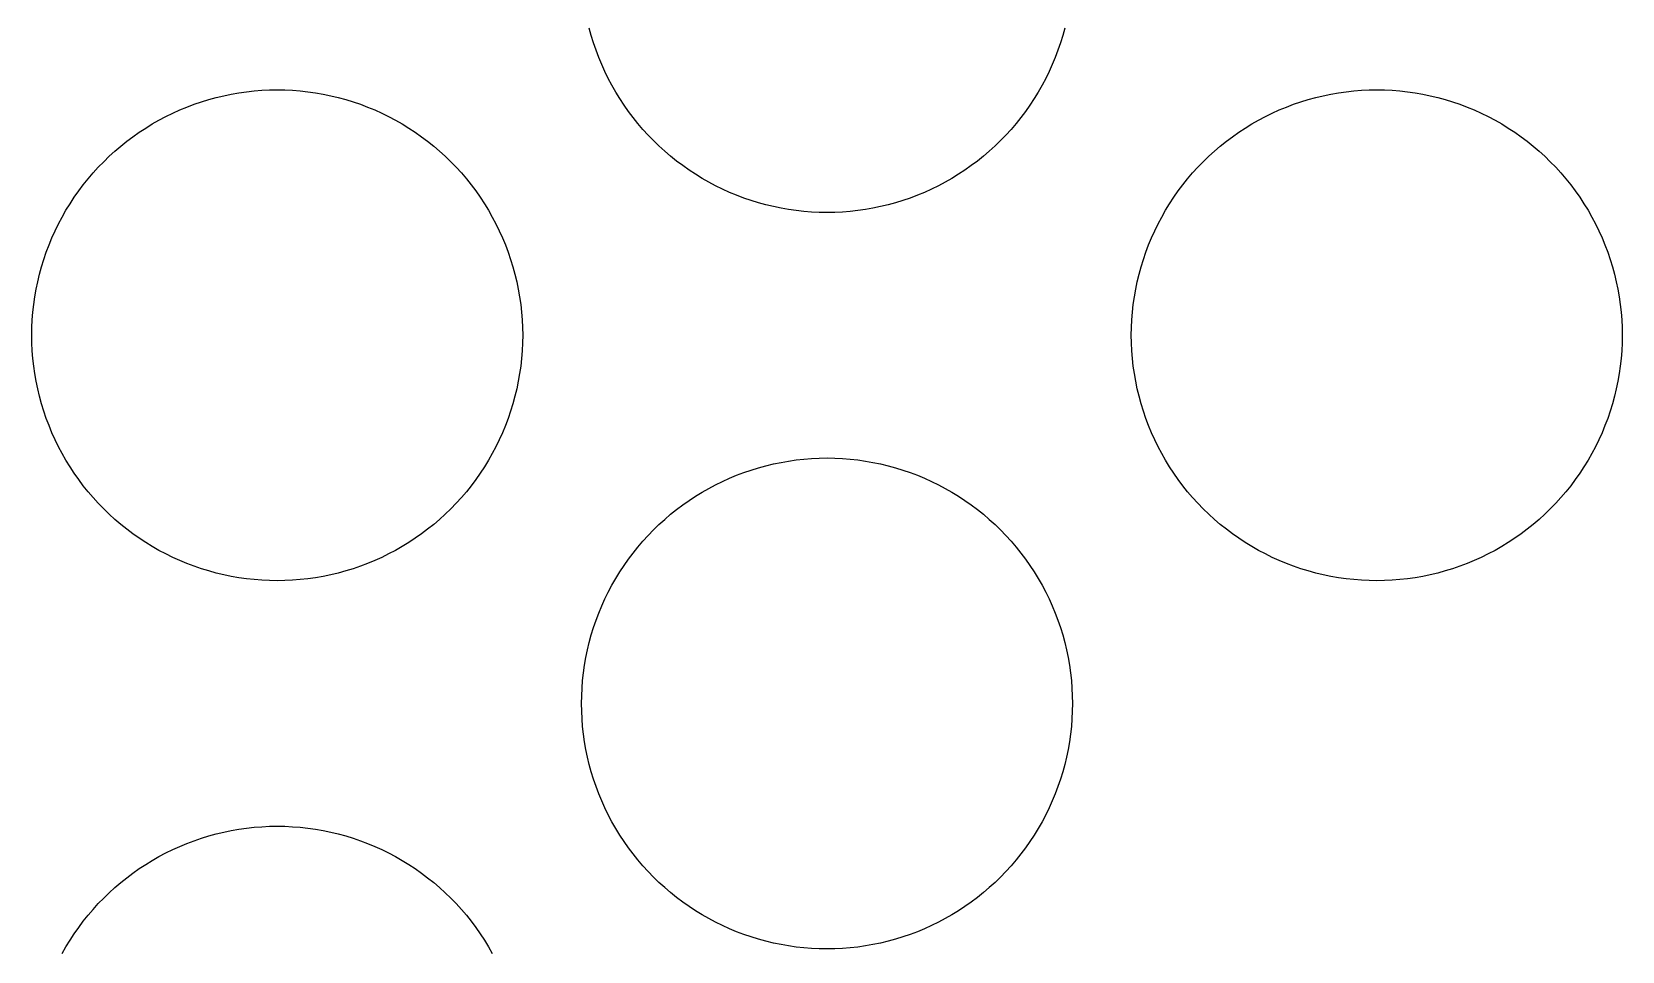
# Model space of a CAD drawing. Header units: metres. Extents: x 0 to 110, y 0 to 146.
# Drawn here: x 24.4 to 56.8, y 34.95 to 53.68 of the extents above; entities that cross this region are included whole.
import ezdxf

# ---------------------------------------------------------------- set-up
doc = ezdxf.new("R2010")
doc.units = ezdxf.units.M

msp = doc.modelspace()

# ---------------------------------------------------------------- linework, layer by layer
for p, q in [((35.7985, 53.6051), (35.7571, 53.7566)), ((35.8447, 53.4549), (35.7985, 53.6051)), ((45.4015, 53.6051), (45.3553, 53.4549)), ((45.4429, 53.7566), (45.4015, 53.6051)), ((35.8956, 53.3063), (35.8447, 53.4549)), ((35.9511, 53.1594), (35.8956, 53.3063)), ((36.0112, 53.0143), (35.9511, 53.1594)), ((45.2489, 53.1594), (45.1888, 53.0143)), ((45.3044, 53.3063), (45.2489, 53.1594)), ((45.3553, 53.4549), (45.3044, 53.3063)), ((36.0759, 52.8711), (36.0112, 53.0143)), ((36.145, 52.7301), (36.0759, 52.8711)), ((45.1241, 52.8711), (45.055, 52.7301)), ((45.1888, 53.0143), (45.1241, 52.8711)), ((28.9295, 52.4778), (29.0861, 52.4901)), ((29.0861, 52.4901), (29.243, 52.4975)), ((29.243, 52.4975), (29.4, 52.5)), ((29.4, 52.5), (29.5571, 52.4975)), ((29.5571, 52.4975), (29.714, 52.4901)), ((29.714, 52.4901), (29.8705, 52.4778)), ((36.2185, 52.5912), (36.145, 52.7301)), ((36.2963, 52.4548), (36.2185, 52.5912)), ((44.9815, 52.5912), (44.9037, 52.4548)), ((45.055, 52.7301), (44.9815, 52.5912)), ((51.3295, 52.4778), (51.486, 52.4901)), ((51.486, 52.4901), (51.6429, 52.4975)), ((51.6429, 52.4975), (51.8, 52.5)), ((51.8, 52.5), (51.957, 52.4975)), ((51.957, 52.4975), (52.1139, 52.4901)), ((52.1139, 52.4901), (52.2705, 52.4778)), ((27.5594, 52.1489), (27.7063, 52.2044)), ((27.7063, 52.2044), (27.8549, 52.2553)), ((27.8549, 52.2553), (28.0051, 52.3015)), ((28.0051, 52.3015), (28.1566, 52.3429)), ((28.1566, 52.3429), (28.3093, 52.3796)), ((28.3093, 52.3796), (28.4631, 52.4114)), ((28.4631, 52.4114), (28.6178, 52.4384)), ((28.6178, 52.4384), (28.7733, 52.4606)), ((28.7733, 52.4606), (28.9295, 52.4778)), ((29.8705, 52.4778), (30.0267, 52.4606)), ((30.0267, 52.4606), (30.1822, 52.4384)), ((30.1822, 52.4384), (30.3369, 52.4114)), ((30.3369, 52.4114), (30.4907, 52.3796)), ((30.4907, 52.3796), (30.6435, 52.3429)), ((30.6435, 52.3429), (30.795, 52.3015)), ((30.795, 52.3015), (30.9451, 52.2553)), ((30.9451, 52.2553), (31.0937, 52.2044)), ((31.0937, 52.2044), (31.2406, 52.1489)), ((36.3784, 52.3209), (36.2963, 52.4548)), ((36.4646, 52.1896), (36.3784, 52.3209)), ((36.5549, 52.0611), (36.4646, 52.1896)), ((44.7354, 52.1896), (44.6451, 52.0611)), ((44.8216, 52.3209), (44.7354, 52.1896)), ((44.9037, 52.4548), (44.8216, 52.3209)), ((49.9594, 52.1489), (50.1063, 52.2044)), ((50.1063, 52.2044), (50.2549, 52.2553)), ((50.2549, 52.2553), (50.405, 52.3015)), ((50.405, 52.3015), (50.5565, 52.3429)), ((50.5565, 52.3429), (50.7093, 52.3796)), ((50.7093, 52.3796), (50.8631, 52.4114)), ((50.8631, 52.4114), (51.0178, 52.4384)), ((51.0178, 52.4384), (51.1733, 52.4606)), ((51.1733, 52.4606), (51.3295, 52.4778)), ((52.2705, 52.4778), (52.4267, 52.4606)), ((52.4267, 52.4606), (52.5822, 52.4384)), ((52.5822, 52.4384), (52.7369, 52.4114)), ((52.7369, 52.4114), (52.8907, 52.3796)), ((52.8907, 52.3796), (53.0434, 52.3429)), ((53.0434, 52.3429), (53.1949, 52.3015)), ((53.1949, 52.3015), (53.3451, 52.2553)), ((53.3451, 52.2553), (53.4937, 52.2044)), ((53.4937, 52.2044), (53.6406, 52.1489)), ((26.8548, 51.8037), (26.9912, 51.8815)), ((26.9912, 51.8815), (27.1301, 51.955)), ((27.1301, 51.955), (27.2711, 52.0241)), ((27.2711, 52.0241), (27.4143, 52.0888)), ((27.4143, 52.0888), (27.5594, 52.1489)), ((31.2406, 52.1489), (31.3857, 52.0888)), ((31.3857, 52.0888), (31.5289, 52.0241)), ((31.5289, 52.0241), (31.67, 51.955)), ((31.67, 51.955), (31.8088, 51.8815)), ((31.8088, 51.8815), (31.9452, 51.8037)), ((36.6492, 51.9355), (36.5549, 52.0611)), ((36.7474, 51.8129), (36.6492, 51.9355)), ((44.5508, 51.9355), (44.4526, 51.8129)), ((44.6451, 52.0611), (44.5508, 51.9355)), ((49.2548, 51.8037), (49.3912, 51.8815)), ((49.3912, 51.8815), (49.53, 51.955)), ((49.53, 51.955), (49.6711, 52.0241)), ((49.6711, 52.0241), (49.8143, 52.0888)), ((49.8143, 52.0888), (49.9594, 52.1489)), ((53.6406, 52.1489), (53.7857, 52.0888)), ((53.7857, 52.0888), (53.9289, 52.0241)), ((53.9289, 52.0241), (54.0699, 51.955)), ((54.0699, 51.955), (54.2088, 51.8815)), ((54.2088, 51.8815), (54.3452, 51.8037)), ((26.3355, 51.4508), (26.4611, 51.5451)), ((26.4611, 51.5451), (26.5896, 51.6354)), ((26.5896, 51.6354), (26.7209, 51.7216)), ((26.7209, 51.7216), (26.8548, 51.8037)), ((31.9452, 51.8037), (32.0791, 51.7216)), ((32.0791, 51.7216), (32.2104, 51.6354)), ((32.2104, 51.6354), (32.3389, 51.5451)), ((32.3389, 51.5451), (32.4645, 51.4508)), ((36.8494, 51.6935), (36.7474, 51.8129)), ((36.9552, 51.5773), (36.8494, 51.6935)), ((37.0645, 51.4645), (36.9552, 51.5773)), ((44.2448, 51.5773), (44.1355, 51.4645)), ((44.3505, 51.6935), (44.2448, 51.5773)), ((44.4526, 51.8129), (44.3505, 51.6935)), ((48.7355, 51.4508), (48.8611, 51.5451)), ((48.8611, 51.5451), (48.9896, 51.6354)), ((48.9896, 51.6354), (49.1209, 51.7216)), ((49.1209, 51.7216), (49.2548, 51.8037)), ((54.3452, 51.8037), (54.4791, 51.7216)), ((54.4791, 51.7216), (54.6104, 51.6354)), ((54.6104, 51.6354), (54.7389, 51.5451)), ((54.7389, 51.5451), (54.8645, 51.4508)), ((25.9773, 51.1449), (26.0934, 51.2506)), ((26.0934, 51.2506), (26.2129, 51.3526)), ((26.2129, 51.3526), (26.3355, 51.4508)), ((32.4645, 51.4508), (32.5871, 51.3526)), ((32.5871, 51.3526), (32.7066, 51.2506)), ((32.7066, 51.2506), (32.8227, 51.1449)), ((37.1773, 51.3552), (37.0645, 51.4645)), ((37.2934, 51.2495), (37.1773, 51.3552)), ((37.4129, 51.1474), (37.2934, 51.2495)), ((43.9066, 51.2495), (43.7871, 51.1474)), ((44.0227, 51.3552), (43.9066, 51.2495)), ((44.1355, 51.4645), (44.0227, 51.3552)), ((48.3773, 51.1449), (48.4934, 51.2506)), ((48.4934, 51.2506), (48.6129, 51.3526)), ((48.6129, 51.3526), (48.7355, 51.4508)), ((54.8645, 51.4508), (54.9871, 51.3526)), ((54.9871, 51.3526), (55.1066, 51.2506)), ((55.1066, 51.2506), (55.2227, 51.1449)), ((25.6495, 50.8066), (25.7552, 50.9227)), ((25.7552, 50.9227), (25.8645, 51.0355)), ((25.8645, 51.0355), (25.9773, 51.1449)), ((32.8227, 51.1449), (32.9355, 51.0355)), ((32.9355, 51.0355), (33.0448, 50.9227)), ((33.0448, 50.9227), (33.1506, 50.8066)), ((37.5355, 51.0492), (37.4129, 51.1474)), ((37.6611, 50.9549), (37.5355, 51.0492)), ((37.7896, 50.8646), (37.6611, 50.9549)), ((43.5389, 50.9549), (43.4104, 50.8646)), ((43.6645, 51.0492), (43.5389, 50.9549)), ((43.7871, 51.1474), (43.6645, 51.0492)), ((48.0494, 50.8066), (48.1552, 50.9227)), ((48.1552, 50.9227), (48.2645, 51.0355)), ((48.2645, 51.0355), (48.3773, 51.1449)), ((55.2227, 51.1449), (55.3355, 51.0355)), ((55.3355, 51.0355), (55.4448, 50.9227)), ((55.4448, 50.9227), (55.5506, 50.8066)), ((25.3549, 50.4389), (25.4492, 50.5645)), ((25.4492, 50.5645), (25.5474, 50.6871)), ((25.5474, 50.6871), (25.6495, 50.8066)), ((33.1506, 50.8066), (33.2526, 50.6871)), ((33.2526, 50.6871), (33.3508, 50.5645)), ((33.3508, 50.5645), (33.4451, 50.4389)), ((37.9209, 50.7784), (37.7896, 50.8646)), ((38.0548, 50.6963), (37.9209, 50.7784)), ((38.1912, 50.6185), (38.0548, 50.6963)), ((38.33, 50.545), (38.1912, 50.6185)), ((38.4711, 50.4759), (38.33, 50.545)), ((42.8699, 50.545), (42.7289, 50.4759)), ((43.0088, 50.6185), (42.8699, 50.545)), ((43.1452, 50.6963), (43.0088, 50.6185)), ((43.2791, 50.7784), (43.1452, 50.6963)), ((43.4104, 50.8646), (43.2791, 50.7784)), ((47.7549, 50.4389), (47.8492, 50.5645)), ((47.8492, 50.5645), (47.9474, 50.6871)), ((47.9474, 50.6871), (48.0494, 50.8066)), ((55.5506, 50.8066), (55.6526, 50.6871)), ((55.6526, 50.6871), (55.7508, 50.5645)), ((55.7508, 50.5645), (55.8451, 50.4389)), ((25.1784, 50.1791), (25.2646, 50.3104)), ((25.2646, 50.3104), (25.3549, 50.4389)), ((33.4451, 50.4389), (33.5354, 50.3104)), ((33.5354, 50.3104), (33.6216, 50.1791)), ((38.6143, 50.4112), (38.4711, 50.4759)), ((38.7594, 50.3511), (38.6143, 50.4112)), ((38.9063, 50.2956), (38.7594, 50.3511)), ((39.0549, 50.2447), (38.9063, 50.2956)), ((39.205, 50.1985), (39.0549, 50.2447)), ((42.1451, 50.2447), (41.9949, 50.1985)), ((42.2937, 50.2956), (42.1451, 50.2447)), ((42.4406, 50.3511), (42.2937, 50.2956)), ((42.5857, 50.4112), (42.4406, 50.3511)), ((42.7289, 50.4759), (42.5857, 50.4112)), ((47.5784, 50.1791), (47.6646, 50.3104)), ((47.6646, 50.3104), (47.7549, 50.4389)), ((55.8451, 50.4389), (55.9354, 50.3104)), ((55.9354, 50.3104), (56.0216, 50.1791)), ((24.945, 49.77), (25.0185, 49.9088)), ((25.0185, 49.9088), (25.0963, 50.0452)), ((25.0963, 50.0452), (25.1784, 50.1791)), ((33.6216, 50.1791), (33.7037, 50.0452)), ((33.7037, 50.0452), (33.7815, 49.9088)), ((33.7815, 49.9088), (33.855, 49.77)), ((39.3565, 50.1571), (39.205, 50.1985)), ((39.5093, 50.1204), (39.3565, 50.1571)), ((39.6631, 50.0886), (39.5093, 50.1204)), ((39.8178, 50.0616), (39.6631, 50.0886)), ((39.9733, 50.0394), (39.8178, 50.0616)), ((40.1295, 50.0222), (39.9733, 50.0394)), ((40.286, 50.0099), (40.1295, 50.0222)), ((40.4429, 50.0025), (40.286, 50.0099)), ((40.6, 50), (40.4429, 50.0025)), ((40.757, 50.0025), (40.6, 50)), ((40.9139, 50.0099), (40.757, 50.0025)), ((41.0705, 50.0222), (40.9139, 50.0099)), ((41.2267, 50.0394), (41.0705, 50.0222)), ((41.3822, 50.0616), (41.2267, 50.0394)), ((41.5369, 50.0886), (41.3822, 50.0616)), ((41.6907, 50.1204), (41.5369, 50.0886)), ((41.8434, 50.1571), (41.6907, 50.1204)), ((41.9949, 50.1985), (41.8434, 50.1571)), ((47.345, 49.77), (47.4185, 49.9088)), ((47.4185, 49.9088), (47.4963, 50.0452)), ((47.4963, 50.0452), (47.5784, 50.1791)), ((56.0216, 50.1791), (56.1037, 50.0452)), ((56.1037, 50.0452), (56.1815, 49.9088)), ((56.1815, 49.9088), (56.255, 49.77)), ((24.8112, 49.4857), (24.8759, 49.6289)), ((24.8759, 49.6289), (24.945, 49.77)), ((33.855, 49.77), (33.9241, 49.6289)), ((33.9241, 49.6289), (33.9888, 49.4857)), ((47.2112, 49.4857), (47.2759, 49.6289)), ((47.2759, 49.6289), (47.345, 49.77)), ((56.255, 49.77), (56.3241, 49.6289)), ((56.3241, 49.6289), (56.3888, 49.4857)), ((24.6956, 49.1937), (24.7511, 49.3406)), ((24.7511, 49.3406), (24.8112, 49.4857)), ((33.9888, 49.4857), (34.0489, 49.3406)), ((34.0489, 49.3406), (34.1044, 49.1937)), ((47.0956, 49.1937), (47.1511, 49.3406)), ((47.1511, 49.3406), (47.2112, 49.4857)), ((56.3888, 49.4857), (56.4489, 49.3406)), ((56.4489, 49.3406), (56.5044, 49.1937)), ((24.5985, 48.895), (24.6447, 49.0451)), ((24.6447, 49.0451), (24.6956, 49.1937)), ((34.1044, 49.1937), (34.1553, 49.0451)), ((34.1553, 49.0451), (34.2015, 48.895)), ((46.9985, 48.895), (47.0447, 49.0451)), ((47.0447, 49.0451), (47.0956, 49.1937)), ((56.5044, 49.1937), (56.5553, 49.0451)), ((56.5553, 49.0451), (56.6015, 48.895)), ((24.5204, 48.5907), (24.5571, 48.7435)), ((24.5571, 48.7435), (24.5985, 48.895)), ((34.2015, 48.895), (34.2429, 48.7435)), ((34.2429, 48.7435), (34.2796, 48.5907)), ((46.9204, 48.5907), (46.9571, 48.7435)), ((46.9571, 48.7435), (46.9985, 48.895)), ((56.6015, 48.895), (56.6429, 48.7435)), ((56.6429, 48.7435), (56.6796, 48.5907)), ((24.4394, 48.1267), (24.4616, 48.2822)), ((24.4616, 48.2822), (24.4886, 48.4369)), ((24.4886, 48.4369), (24.5204, 48.5907)), ((34.2796, 48.5907), (34.3114, 48.4369)), ((34.3114, 48.4369), (34.3385, 48.2822)), ((34.3385, 48.2822), (34.3606, 48.1267)), ((46.8394, 48.1267), (46.8616, 48.2822)), ((46.8616, 48.2822), (46.8885, 48.4369)), ((46.8885, 48.4369), (46.9204, 48.5907)), ((56.6796, 48.5907), (56.7114, 48.4369)), ((56.7114, 48.4369), (56.7384, 48.2822)), ((56.7384, 48.2822), (56.7606, 48.1267)), ((24.4099, 47.814), (24.4222, 47.9706)), ((24.4222, 47.9706), (24.4394, 48.1267)), ((34.3606, 48.1267), (34.3778, 47.9706)), ((34.3778, 47.9706), (34.3901, 47.814)), ((46.8099, 47.814), (46.8222, 47.9706)), ((46.8222, 47.9706), (46.8394, 48.1267)), ((56.7606, 48.1267), (56.7778, 47.9706)), ((56.7778, 47.9706), (56.7901, 47.814)), ((24.4, 47.5), (24.4025, 47.6571)), ((24.4025, 47.6571), (24.4099, 47.814)), ((34.3901, 47.814), (34.3975, 47.6571)), ((34.3975, 47.6571), (34.4, 47.5)), ((46.8, 47.5), (46.8025, 47.6571)), ((46.8025, 47.6571), (46.8099, 47.814)), ((56.7901, 47.814), (56.7975, 47.6571)), ((56.7975, 47.6571), (56.8, 47.5)), ((24.4025, 47.343), (24.4, 47.5)), ((24.4099, 47.1861), (24.4025, 47.343)), ((34.3975, 47.343), (34.3901, 47.1861)), ((34.4, 47.5), (34.3975, 47.343)), ((46.8025, 47.343), (46.8, 47.5)), ((46.8099, 47.1861), (46.8025, 47.343)), ((56.7975, 47.343), (56.7901, 47.1861)), ((56.8, 47.5), (56.7975, 47.343)), ((24.4222, 47.0295), (24.4099, 47.1861)), ((24.4394, 46.8733), (24.4222, 47.0295)), ((34.3778, 47.0295), (34.3606, 46.8733)), ((34.3901, 47.1861), (34.3778, 47.0295)), ((46.8222, 47.0295), (46.8099, 47.1861)), ((46.8394, 46.8733), (46.8222, 47.0295)), ((56.7778, 47.0295), (56.7606, 46.8733)), ((56.7901, 47.1861), (56.7778, 47.0295)), ((24.4616, 46.7178), (24.4394, 46.8733)), ((24.4886, 46.5631), (24.4616, 46.7178)), ((34.3385, 46.7178), (34.3114, 46.5631)), ((34.3606, 46.8733), (34.3385, 46.7178)), ((46.8616, 46.7178), (46.8394, 46.8733)), ((46.8885, 46.5631), (46.8616, 46.7178)), ((56.7384, 46.7178), (56.7114, 46.5631)), ((56.7606, 46.8733), (56.7384, 46.7178)), ((24.5204, 46.4093), (24.4886, 46.5631)), ((24.5571, 46.2566), (24.5204, 46.4093)), ((34.2796, 46.4093), (34.2429, 46.2566)), ((34.3114, 46.5631), (34.2796, 46.4093)), ((46.9204, 46.4093), (46.8885, 46.5631)), ((46.9571, 46.2566), (46.9204, 46.4093)), ((56.6796, 46.4093), (56.6429, 46.2566)), ((56.7114, 46.5631), (56.6796, 46.4093)), ((24.5985, 46.1051), (24.5571, 46.2566)), ((24.6447, 45.9549), (24.5985, 46.1051)), ((34.2015, 46.1051), (34.1553, 45.9549)), ((34.2429, 46.2566), (34.2015, 46.1051)), ((46.9985, 46.1051), (46.9571, 46.2566)), ((47.0447, 45.9549), (46.9985, 46.1051)), ((56.6015, 46.1051), (56.5553, 45.9549)), ((56.6429, 46.2566), (56.6015, 46.1051)), ((24.6956, 45.8063), (24.6447, 45.9549)), ((24.7511, 45.6594), (24.6956, 45.8063)), ((34.1044, 45.8063), (34.0489, 45.6594)), ((34.1553, 45.9549), (34.1044, 45.8063)), ((47.0956, 45.8063), (47.0447, 45.9549)), ((47.1511, 45.6594), (47.0956, 45.8063)), ((56.5044, 45.8063), (56.4489, 45.6594)), ((56.5553, 45.9549), (56.5044, 45.8063)), ((24.8112, 45.5143), (24.7511, 45.6594)), ((24.8759, 45.3711), (24.8112, 45.5143)), ((24.945, 45.2301), (24.8759, 45.3711)), ((33.9241, 45.3711), (33.855, 45.2301)), ((33.9888, 45.5143), (33.9241, 45.3711)), ((34.0489, 45.6594), (33.9888, 45.5143)), ((47.2112, 45.5143), (47.1511, 45.6594)), ((47.2759, 45.3711), (47.2112, 45.5143)), ((47.345, 45.2301), (47.2759, 45.3711)), ((56.3241, 45.3711), (56.255, 45.2301)), ((56.3888, 45.5143), (56.3241, 45.3711)), ((56.4489, 45.6594), (56.3888, 45.5143)), ((25.0185, 45.0912), (24.945, 45.2301)), ((25.0963, 44.9548), (25.0185, 45.0912)), ((33.7815, 45.0912), (33.7037, 44.9548)), ((33.855, 45.2301), (33.7815, 45.0912)), ((47.4185, 45.0912), (47.345, 45.2301)), ((47.4963, 44.9548), (47.4185, 45.0912)), ((56.1815, 45.0912), (56.1037, 44.9548)), ((56.255, 45.2301), (56.1815, 45.0912)), ((25.1784, 44.8209), (25.0963, 44.9548)), ((25.2646, 44.6896), (25.1784, 44.8209)), ((33.6216, 44.8209), (33.5354, 44.6896)), ((33.7037, 44.9548), (33.6216, 44.8209)), ((38.9063, 44.7044), (39.0549, 44.7553)), ((39.0549, 44.7553), (39.205, 44.8015)), ((39.205, 44.8015), (39.3565, 44.8429)), ((39.3565, 44.8429), (39.5093, 44.8796)), ((39.5093, 44.8796), (39.6631, 44.9114)), ((39.6631, 44.9114), (39.8178, 44.9384)), ((39.8178, 44.9384), (39.9733, 44.9606)), ((39.9733, 44.9606), (40.1295, 44.9778)), ((40.1295, 44.9778), (40.286, 44.9901)), ((40.286, 44.9901), (40.4429, 44.9975)), ((40.4429, 44.9975), (40.6, 45)), ((40.6, 45), (40.757, 44.9975)), ((40.757, 44.9975), (40.9139, 44.9901)), ((40.9139, 44.9901), (41.0705, 44.9778)), ((41.0705, 44.9778), (41.2267, 44.9606)), ((41.2267, 44.9606), (41.3822, 44.9384)), ((41.3822, 44.9384), (41.5369, 44.9114)), ((41.5369, 44.9114), (41.6907, 44.8796)), ((41.6907, 44.8796), (41.8434, 44.8429)), ((41.8434, 44.8429), (41.9949, 44.8015)), ((41.9949, 44.8015), (42.1451, 44.7553)), ((42.1451, 44.7553), (42.2937, 44.7044)), ((47.5784, 44.8209), (47.4963, 44.9548)), ((47.6646, 44.6896), (47.5784, 44.8209)), ((56.0216, 44.8209), (55.9354, 44.6896)), ((56.1037, 44.9548), (56.0216, 44.8209)), ((25.3549, 44.5611), (25.2646, 44.6896)), ((25.4492, 44.4355), (25.3549, 44.5611)), ((25.5474, 44.3129), (25.4492, 44.4355)), ((33.3508, 44.4355), (33.2526, 44.3129)), ((33.4451, 44.5611), (33.3508, 44.4355)), ((33.5354, 44.6896), (33.4451, 44.5611)), ((38.1912, 44.3815), (38.33, 44.455)), ((38.33, 44.455), (38.4711, 44.5241)), ((38.4711, 44.5241), (38.6143, 44.5888)), ((38.6143, 44.5888), (38.7594, 44.6489)), ((38.7594, 44.6489), (38.9063, 44.7044)), ((42.2937, 44.7044), (42.4406, 44.6489)), ((42.4406, 44.6489), (42.5857, 44.5888)), ((42.5857, 44.5888), (42.7289, 44.5241)), ((42.7289, 44.5241), (42.8699, 44.455)), ((42.8699, 44.455), (43.0088, 44.3815)), ((47.7549, 44.5611), (47.6646, 44.6896)), ((47.8492, 44.4355), (47.7549, 44.5611)), ((47.9474, 44.3129), (47.8492, 44.4355)), ((55.7508, 44.4355), (55.6526, 44.3129)), ((55.8451, 44.5611), (55.7508, 44.4355)), ((55.9354, 44.6896), (55.8451, 44.5611)), ((25.6495, 44.1935), (25.5474, 44.3129)), ((25.7552, 44.0773), (25.6495, 44.1935)), ((25.8645, 43.9645), (25.7552, 44.0773)), ((33.0448, 44.0773), (32.9355, 43.9645)), ((33.1506, 44.1935), (33.0448, 44.0773)), ((33.2526, 44.3129), (33.1506, 44.1935)), ((37.6611, 44.0451), (37.7896, 44.1354)), ((37.7896, 44.1354), (37.9209, 44.2216)), ((37.9209, 44.2216), (38.0548, 44.3037)), ((38.0548, 44.3037), (38.1912, 44.3815)), ((43.0088, 44.3815), (43.1452, 44.3037)), ((43.1452, 44.3037), (43.2791, 44.2216)), ((43.2791, 44.2216), (43.4104, 44.1354)), ((43.4104, 44.1354), (43.5389, 44.0451)), ((48.0494, 44.1935), (47.9474, 44.3129)), ((48.1552, 44.0773), (48.0494, 44.1935)), ((48.2645, 43.9645), (48.1552, 44.0773)), ((55.4448, 44.0773), (55.3355, 43.9645)), ((55.5506, 44.1935), (55.4448, 44.0773)), ((55.6526, 44.3129), (55.5506, 44.1935)), ((25.9773, 43.8552), (25.8645, 43.9645)), ((26.0934, 43.7495), (25.9773, 43.8552)), ((26.2129, 43.6474), (26.0934, 43.7495)), ((32.7066, 43.7495), (32.5871, 43.6474)), ((32.8227, 43.8552), (32.7066, 43.7495)), ((32.9355, 43.9645), (32.8227, 43.8552)), ((37.1773, 43.6449), (37.2934, 43.7506)), ((37.2934, 43.7506), (37.4129, 43.8526)), ((37.4129, 43.8526), (37.5355, 43.9508)), ((37.5355, 43.9508), (37.6611, 44.0451)), ((43.5389, 44.0451), (43.6645, 43.9508)), ((43.6645, 43.9508), (43.7871, 43.8526)), ((43.7871, 43.8526), (43.9066, 43.7506)), ((43.9066, 43.7506), (44.0227, 43.6449)), ((48.3773, 43.8552), (48.2645, 43.9645)), ((48.4934, 43.7495), (48.3773, 43.8552)), ((48.6129, 43.6474), (48.4934, 43.7495)), ((55.1066, 43.7495), (54.9871, 43.6474)), ((55.2227, 43.8552), (55.1066, 43.7495)), ((55.3355, 43.9645), (55.2227, 43.8552)), ((26.3355, 43.5492), (26.2129, 43.6474)), ((26.4611, 43.4549), (26.3355, 43.5492)), ((26.5896, 43.3646), (26.4611, 43.4549)), ((32.3389, 43.4549), (32.2104, 43.3646)), ((32.4645, 43.5492), (32.3389, 43.4549)), ((32.5871, 43.6474), (32.4645, 43.5492)), ((36.8494, 43.3066), (36.9552, 43.4227)), ((36.9552, 43.4227), (37.0645, 43.5355)), ((37.0645, 43.5355), (37.1773, 43.6449)), ((44.0227, 43.6449), (44.1355, 43.5355)), ((44.1355, 43.5355), (44.2448, 43.4227)), ((44.2448, 43.4227), (44.3505, 43.3066)), ((48.7355, 43.5492), (48.6129, 43.6474)), ((48.8611, 43.4549), (48.7355, 43.5492)), ((48.9896, 43.3646), (48.8611, 43.4549)), ((54.7389, 43.4549), (54.6104, 43.3646)), ((54.8645, 43.5492), (54.7389, 43.4549)), ((54.9871, 43.6474), (54.8645, 43.5492)), ((26.7209, 43.2784), (26.5896, 43.3646)), ((26.8548, 43.1963), (26.7209, 43.2784)), ((26.9912, 43.1185), (26.8548, 43.1963)), ((27.1301, 43.045), (26.9912, 43.1185)), ((31.8088, 43.1185), (31.67, 43.045)), ((31.9452, 43.1963), (31.8088, 43.1185)), ((32.0791, 43.2784), (31.9452, 43.1963)), ((32.2104, 43.3646), (32.0791, 43.2784)), ((36.6492, 43.0645), (36.7474, 43.1871)), ((36.7474, 43.1871), (36.8494, 43.3066)), ((44.3505, 43.3066), (44.4526, 43.1871)), ((44.4526, 43.1871), (44.5508, 43.0645)), ((49.1209, 43.2784), (48.9896, 43.3646)), ((49.2548, 43.1963), (49.1209, 43.2784)), ((49.3912, 43.1185), (49.2548, 43.1963)), ((49.53, 43.045), (49.3912, 43.1185)), ((54.2088, 43.1185), (54.0699, 43.045)), ((54.3452, 43.1963), (54.2088, 43.1185)), ((54.4791, 43.2784), (54.3452, 43.1963)), ((54.6104, 43.3646), (54.4791, 43.2784)), ((27.2711, 42.9759), (27.1301, 43.045)), ((27.4143, 42.9112), (27.2711, 42.9759)), ((27.5594, 42.8511), (27.4143, 42.9112)), ((27.7063, 42.7956), (27.5594, 42.8511)), ((27.8549, 42.7447), (27.7063, 42.7956)), ((31.0937, 42.7956), (30.9451, 42.7447)), ((31.2406, 42.8511), (31.0937, 42.7956)), ((31.3857, 42.9112), (31.2406, 42.8511)), ((31.5289, 42.9759), (31.3857, 42.9112)), ((31.67, 43.045), (31.5289, 42.9759)), ((36.3784, 42.6791), (36.4646, 42.8104)), ((36.4646, 42.8104), (36.5549, 42.9389)), ((36.5549, 42.9389), (36.6492, 43.0645)), ((44.5508, 43.0645), (44.6451, 42.9389)), ((44.6451, 42.9389), (44.7354, 42.8104)), ((44.7354, 42.8104), (44.8216, 42.6791)), ((49.6711, 42.9759), (49.53, 43.045)), ((49.8143, 42.9112), (49.6711, 42.9759)), ((49.9594, 42.8511), (49.8143, 42.9112)), ((50.1063, 42.7956), (49.9594, 42.8511)), ((50.2549, 42.7447), (50.1063, 42.7956)), ((53.4937, 42.7956), (53.3451, 42.7447)), ((53.6406, 42.8511), (53.4937, 42.7956)), ((53.7857, 42.9112), (53.6406, 42.8511)), ((53.9289, 42.9759), (53.7857, 42.9112)), ((54.0699, 43.045), (53.9289, 42.9759)), ((28.0051, 42.6985), (27.8549, 42.7447)), ((28.1566, 42.6571), (28.0051, 42.6985)), ((28.3093, 42.6204), (28.1566, 42.6571)), ((28.4631, 42.5886), (28.3093, 42.6204)), ((28.6178, 42.5616), (28.4631, 42.5886)), ((28.7733, 42.5394), (28.6178, 42.5616)), ((28.9295, 42.5222), (28.7733, 42.5394)), ((29.0861, 42.5099), (28.9295, 42.5222)), ((29.243, 42.5025), (29.0861, 42.5099)), ((29.4, 42.5), (29.243, 42.5025)), ((29.5571, 42.5025), (29.4, 42.5)), ((29.714, 42.5099), (29.5571, 42.5025)), ((29.8705, 42.5222), (29.714, 42.5099)), ((30.0267, 42.5394), (29.8705, 42.5222)), ((30.1822, 42.5616), (30.0267, 42.5394)), ((30.3369, 42.5886), (30.1822, 42.5616)), ((30.4907, 42.6204), (30.3369, 42.5886)), ((30.6435, 42.6571), (30.4907, 42.6204)), ((30.795, 42.6985), (30.6435, 42.6571)), ((30.9451, 42.7447), (30.795, 42.6985)), ((36.2185, 42.4088), (36.2963, 42.5452)), ((36.2963, 42.5452), (36.3784, 42.6791)), ((44.8216, 42.6791), (44.9037, 42.5452)), ((44.9037, 42.5452), (44.9815, 42.4088)), ((50.405, 42.6985), (50.2549, 42.7447)), ((50.5565, 42.6571), (50.405, 42.6985)), ((50.7093, 42.6204), (50.5565, 42.6571)), ((50.8631, 42.5886), (50.7093, 42.6204)), ((51.0178, 42.5616), (50.8631, 42.5886)), ((51.1733, 42.5394), (51.0178, 42.5616)), ((51.3295, 42.5222), (51.1733, 42.5394)), ((51.486, 42.5099), (51.3295, 42.5222)), ((51.6429, 42.5025), (51.486, 42.5099)), ((51.8, 42.5), (51.6429, 42.5025)), ((51.957, 42.5025), (51.8, 42.5)), ((52.1139, 42.5099), (51.957, 42.5025)), ((52.2705, 42.5222), (52.1139, 42.5099)), ((52.4267, 42.5394), (52.2705, 42.5222)), ((52.5822, 42.5616), (52.4267, 42.5394)), ((52.7369, 42.5886), (52.5822, 42.5616)), ((52.8907, 42.6204), (52.7369, 42.5886)), ((53.0434, 42.6571), (52.8907, 42.6204)), ((53.1949, 42.6985), (53.0434, 42.6571)), ((53.3451, 42.7447), (53.1949, 42.6985)), ((36.0112, 41.9857), (36.0759, 42.1289)), ((36.0759, 42.1289), (36.145, 42.27)), ((36.145, 42.27), (36.2185, 42.4088)), ((44.9815, 42.4088), (45.055, 42.27)), ((45.055, 42.27), (45.1241, 42.1289)), ((45.1241, 42.1289), (45.1888, 41.9857)), ((35.8956, 41.6937), (35.9511, 41.8406)), ((35.9511, 41.8406), (36.0112, 41.9857)), ((45.1888, 41.9857), (45.2489, 41.8406)), ((45.2489, 41.8406), (45.3044, 41.6937)), ((35.7985, 41.395), (35.8447, 41.5451)), ((35.8447, 41.5451), (35.8956, 41.6937)), ((45.3044, 41.6937), (45.3553, 41.5451)), ((45.3553, 41.5451), (45.4015, 41.395)), ((35.7204, 41.0907), (35.7571, 41.2435)), ((35.7571, 41.2435), (35.7985, 41.395)), ((45.4015, 41.395), (45.4429, 41.2435)), ((45.4429, 41.2435), (45.4796, 41.0907)), ((35.6615, 40.7822), (35.6886, 40.9369)), ((35.6886, 40.9369), (35.7204, 41.0907)), ((45.4796, 41.0907), (45.5114, 40.9369)), ((45.5114, 40.9369), (45.5384, 40.7822)), ((35.6222, 40.4706), (35.6394, 40.6267)), ((35.6394, 40.6267), (35.6615, 40.7822)), ((45.5384, 40.7822), (45.5606, 40.6267)), ((45.5606, 40.6267), (45.5778, 40.4706)), ((35.6025, 40.1571), (35.6099, 40.314)), ((35.6099, 40.314), (35.6222, 40.4706)), ((45.5778, 40.4706), (45.5901, 40.314)), ((45.5901, 40.314), (45.5975, 40.1571)), ((35.6, 40), (35.6025, 40.1571)), ((35.6025, 39.843), (35.6, 40)), ((45.5975, 40.1571), (45.6, 40)), ((45.6, 40), (45.5975, 39.843)), ((35.6099, 39.6861), (35.6025, 39.843)), ((35.6222, 39.5295), (35.6099, 39.6861)), ((35.6394, 39.3733), (35.6222, 39.5295)), ((45.5778, 39.5295), (45.5606, 39.3733)), ((45.5901, 39.6861), (45.5778, 39.5295)), ((45.5975, 39.843), (45.5901, 39.6861)), ((35.6615, 39.2178), (35.6394, 39.3733)), ((35.6886, 39.0631), (35.6615, 39.2178)), ((45.5384, 39.2178), (45.5114, 39.0631)), ((45.5606, 39.3733), (45.5384, 39.2178)), ((35.7204, 38.9093), (35.6886, 39.0631)), ((35.7571, 38.7566), (35.7204, 38.9093)), ((45.4796, 38.9093), (45.4429, 38.7566)), ((45.5114, 39.0631), (45.4796, 38.9093)), ((35.7985, 38.6051), (35.7571, 38.7566)), ((35.8447, 38.4549), (35.7985, 38.6051)), ((45.4015, 38.6051), (45.3553, 38.4549)), ((45.4429, 38.7566), (45.4015, 38.6051)), ((35.8956, 38.3063), (35.8447, 38.4549)), ((35.9511, 38.1594), (35.8956, 38.3063)), ((45.3044, 38.3063), (45.2489, 38.1594)), ((45.3553, 38.4549), (45.3044, 38.3063)), ((36.0112, 38.0143), (35.9511, 38.1594)), ((36.0759, 37.8711), (36.0112, 38.0143)), ((45.1888, 38.0143), (45.1241, 37.8711)), ((45.2489, 38.1594), (45.1888, 38.0143)), ((36.145, 37.7301), (36.0759, 37.8711)), ((36.2185, 37.5912), (36.145, 37.7301)), ((36.2963, 37.4548), (36.2185, 37.5912)), ((44.9815, 37.5912), (44.9037, 37.4548)), ((45.055, 37.7301), (44.9815, 37.5912)), ((45.1241, 37.8711), (45.055, 37.7301)), ((27.8549, 37.2553), (28.0051, 37.3015)), ((28.0051, 37.3015), (28.1566, 37.3429)), ((28.1566, 37.3429), (28.3093, 37.3796)), ((28.3093, 37.3796), (28.4631, 37.4114)), ((28.4631, 37.4114), (28.6178, 37.4384)), ((28.6178, 37.4384), (28.7733, 37.4606)), ((28.7733, 37.4606), (28.9295, 37.4778)), ((28.9295, 37.4778), (29.0861, 37.4901)), ((29.0861, 37.4901), (29.243, 37.4975)), ((29.243, 37.4975), (29.4, 37.5)), ((29.4, 37.5), (29.5571, 37.4975)), ((29.5571, 37.4975), (29.714, 37.4901)), ((29.714, 37.4901), (29.8705, 37.4778)), ((29.8705, 37.4778), (30.0267, 37.4606)), ((30.0267, 37.4606), (30.1822, 37.4384)), ((30.1822, 37.4384), (30.3369, 37.4114)), ((30.3369, 37.4114), (30.4907, 37.3796)), ((30.4907, 37.3796), (30.6435, 37.3429)), ((30.6435, 37.3429), (30.795, 37.3015)), ((30.795, 37.3015), (30.9451, 37.2553)), ((36.3784, 37.3209), (36.2963, 37.4548)), ((36.4646, 37.1896), (36.3784, 37.3209)), ((44.8216, 37.3209), (44.7354, 37.1896)), ((44.9037, 37.4548), (44.8216, 37.3209)), ((26.9912, 36.8815), (27.1301, 36.955)), ((27.1301, 36.955), (27.2711, 37.0241)), ((27.2711, 37.0241), (27.4143, 37.0888)), ((27.4143, 37.0888), (27.5594, 37.1489)), ((27.5594, 37.1489), (27.7063, 37.2044)), ((27.7063, 37.2044), (27.8549, 37.2553)), ((30.9451, 37.2553), (31.0937, 37.2044)), ((31.0937, 37.2044), (31.2406, 37.1489)), ((31.2406, 37.1489), (31.3857, 37.0888)), ((31.3857, 37.0888), (31.5289, 37.0241)), ((31.5289, 37.0241), (31.67, 36.955)), ((31.67, 36.955), (31.8088, 36.8815)), ((36.5549, 37.0611), (36.4646, 37.1896)), ((36.6492, 36.9355), (36.5549, 37.0611)), ((44.6451, 37.0611), (44.5508, 36.9355)), ((44.7354, 37.1896), (44.6451, 37.0611)), ((26.4611, 36.5451), (26.5896, 36.6354)), ((26.5896, 36.6354), (26.7209, 36.7216)), ((26.7209, 36.7216), (26.8548, 36.8037)), ((26.8548, 36.8037), (26.9912, 36.8815)), ((31.8088, 36.8815), (31.9452, 36.8037)), ((31.9452, 36.8037), (32.0791, 36.7216)), ((32.0791, 36.7216), (32.2104, 36.6354)), ((32.2104, 36.6354), (32.3389, 36.5451)), ((36.7474, 36.8129), (36.6492, 36.9355)), ((36.8494, 36.6935), (36.7474, 36.8129)), ((36.9552, 36.5773), (36.8494, 36.6935)), ((44.3505, 36.6935), (44.2448, 36.5773)), ((44.4526, 36.8129), (44.3505, 36.6935)), ((44.5508, 36.9355), (44.4526, 36.8129)), ((26.0934, 36.2506), (26.2129, 36.3526)), ((26.2129, 36.3526), (26.3355, 36.4508)), ((26.3355, 36.4508), (26.4611, 36.5451)), ((32.3389, 36.5451), (32.4645, 36.4508)), ((32.4645, 36.4508), (32.5871, 36.3526)), ((32.5871, 36.3526), (32.7066, 36.2506)), ((37.0645, 36.4645), (36.9552, 36.5773)), ((37.1773, 36.3552), (37.0645, 36.4645)), ((37.2934, 36.2495), (37.1773, 36.3552)), ((44.0227, 36.3552), (43.9066, 36.2495)), ((44.1355, 36.4645), (44.0227, 36.3552)), ((44.2448, 36.5773), (44.1355, 36.4645)), ((25.7552, 35.9227), (25.8645, 36.0355)), ((25.8645, 36.0355), (25.9773, 36.1449)), ((25.9773, 36.1449), (26.0934, 36.2506)), ((32.7066, 36.2506), (32.8227, 36.1449)), ((32.8227, 36.1449), (32.9355, 36.0355)), ((32.9355, 36.0355), (33.0448, 35.9227)), ((37.4129, 36.1474), (37.2934, 36.2495)), ((37.5355, 36.0492), (37.4129, 36.1474)), ((37.6611, 35.9549), (37.5355, 36.0492)), ((43.6645, 36.0492), (43.5389, 35.9549)), ((43.7871, 36.1474), (43.6645, 36.0492)), ((43.9066, 36.2495), (43.7871, 36.1474)), ((25.4492, 35.5645), (25.5474, 35.6871)), ((25.5474, 35.6871), (25.6495, 35.8066)), ((25.6495, 35.8066), (25.7552, 35.9227)), ((33.0448, 35.9227), (33.1506, 35.8066)), ((33.1506, 35.8066), (33.2526, 35.6871)), ((33.2526, 35.6871), (33.3508, 35.5645)), ((37.7896, 35.8646), (37.6611, 35.9549)), ((37.9209, 35.7784), (37.7896, 35.8646)), ((38.0548, 35.6963), (37.9209, 35.7784)), ((38.1912, 35.6185), (38.0548, 35.6963)), ((43.1452, 35.6963), (43.0088, 35.6185)), ((43.2791, 35.7784), (43.1452, 35.6963)), ((43.4104, 35.8646), (43.2791, 35.7784)), ((43.5389, 35.9549), (43.4104, 35.8646)), ((25.2646, 35.3104), (25.3549, 35.4389)), ((25.3549, 35.4389), (25.4492, 35.5645)), ((33.3508, 35.5645), (33.4451, 35.4389)), ((33.4451, 35.4389), (33.5354, 35.3104)), ((38.33, 35.545), (38.1912, 35.6185)), ((38.4711, 35.4759), (38.33, 35.545)), ((38.6143, 35.4112), (38.4711, 35.4759)), ((38.7594, 35.3511), (38.6143, 35.4112)), ((38.9063, 35.2956), (38.7594, 35.3511)), ((42.4406, 35.3511), (42.2937, 35.2956)), ((42.5857, 35.4112), (42.4406, 35.3511)), ((42.7289, 35.4759), (42.5857, 35.4112)), ((42.8699, 35.545), (42.7289, 35.4759)), ((43.0088, 35.6185), (42.8699, 35.545)), ((25.0185, 34.9088), (25.0963, 35.0452)), ((25.0963, 35.0452), (25.1784, 35.1791)), ((25.1784, 35.1791), (25.2646, 35.3104)), ((33.5354, 35.3104), (33.6216, 35.1791)), ((33.6216, 35.1791), (33.7037, 35.0452)), ((33.7037, 35.0452), (33.7815, 34.9088)), ((39.0549, 35.2447), (38.9063, 35.2956)), ((39.205, 35.1985), (39.0549, 35.2447)), ((39.3565, 35.1571), (39.205, 35.1985)), ((39.5093, 35.1204), (39.3565, 35.1571)), ((39.6631, 35.0886), (39.5093, 35.1204)), ((39.8178, 35.0616), (39.6631, 35.0886)), ((39.9733, 35.0394), (39.8178, 35.0616)), ((40.1295, 35.0222), (39.9733, 35.0394)), ((40.286, 35.0099), (40.1295, 35.0222)), ((40.4429, 35.0025), (40.286, 35.0099)), ((40.6, 35), (40.4429, 35.0025)), ((40.757, 35.0025), (40.6, 35)), ((40.9139, 35.0099), (40.757, 35.0025)), ((41.0705, 35.0222), (40.9139, 35.0099)), ((41.2267, 35.0394), (41.0705, 35.0222)), ((41.3822, 35.0616), (41.2267, 35.0394)), ((41.5369, 35.0886), (41.3822, 35.0616)), ((41.6907, 35.1204), (41.5369, 35.0886)), ((41.8434, 35.1571), (41.6907, 35.1204)), ((41.9949, 35.1985), (41.8434, 35.1571)), ((42.1451, 35.2447), (41.9949, 35.1985)), ((42.2937, 35.2956), (42.1451, 35.2447))]:
    msp.add_line(p, q)

doc.saveas('drawing.dxf')
